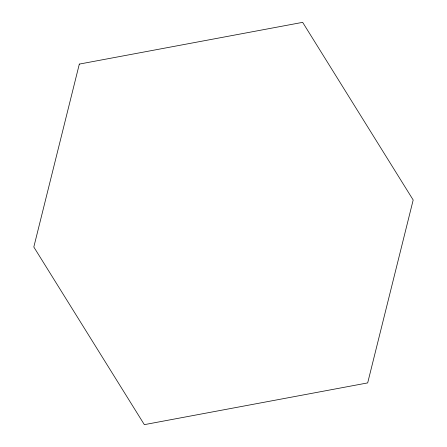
<?xml version="1.0" encoding="UTF-8"?>
<svg xmlns="http://www.w3.org/2000/svg" width="447" height="447" viewBox="0 0 447 447"><rect width="100%" height="100%" fill="white"/><g stroke="black" fill="none" stroke-linecap="round" stroke-linejoin="round"><path stroke-width="0.67" d="M79.32 64.094L33.816 247.012L144.342 424.65L367.68 382.906L413.184 199.988L302.658 22.35L79.32 64.094"/></g></svg>
